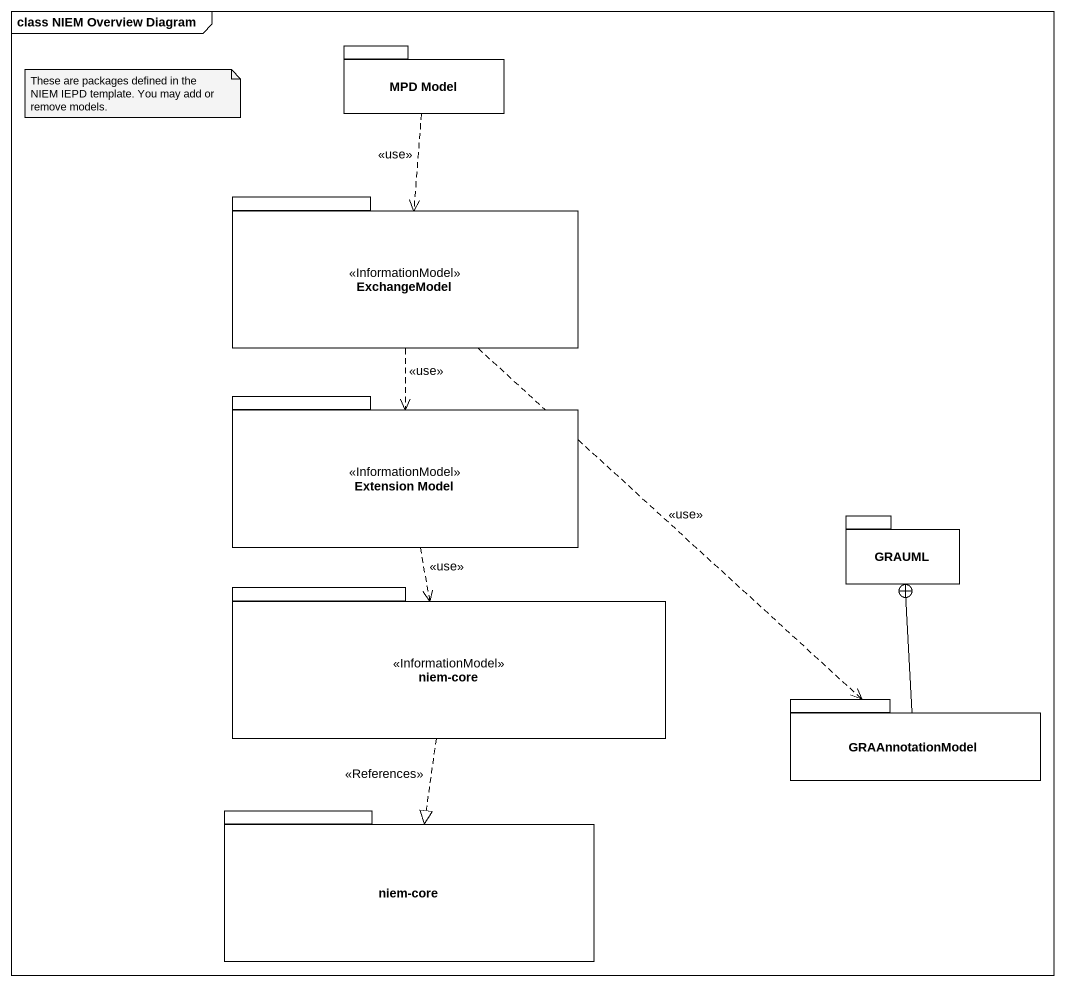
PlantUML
@startuml
mainframe class NIEM Overview Diagram
package "MPD Model" as MPD_Model {
}
package ExchangeModel <<InformationModel>> {
}
package "Extension Model" as Extension_Model <<InformationModel>> {
}
package GRAUML {
}
package "niem-core" as niem_core <<InformationModel>> {
}
package GRAAnnotationModel {
}
package "niem-core" as niem_core_2 {
}
MPD_Model ..> ExchangeModel : <<use>>
ExchangeModel ..> Extension_Model : <<use>>
ExchangeModel ..> GRAAnnotationModel : <<use>>
Extension_Model ..> niem_core : <<use>>
niem_core ..|> niem_core_2 : <<References>>
GRAAnnotationModel -up-+ GRAUML
note as N1
  These are packages defined in the NIEM IEPD template. You may add or remove models.
end note
@enduml
